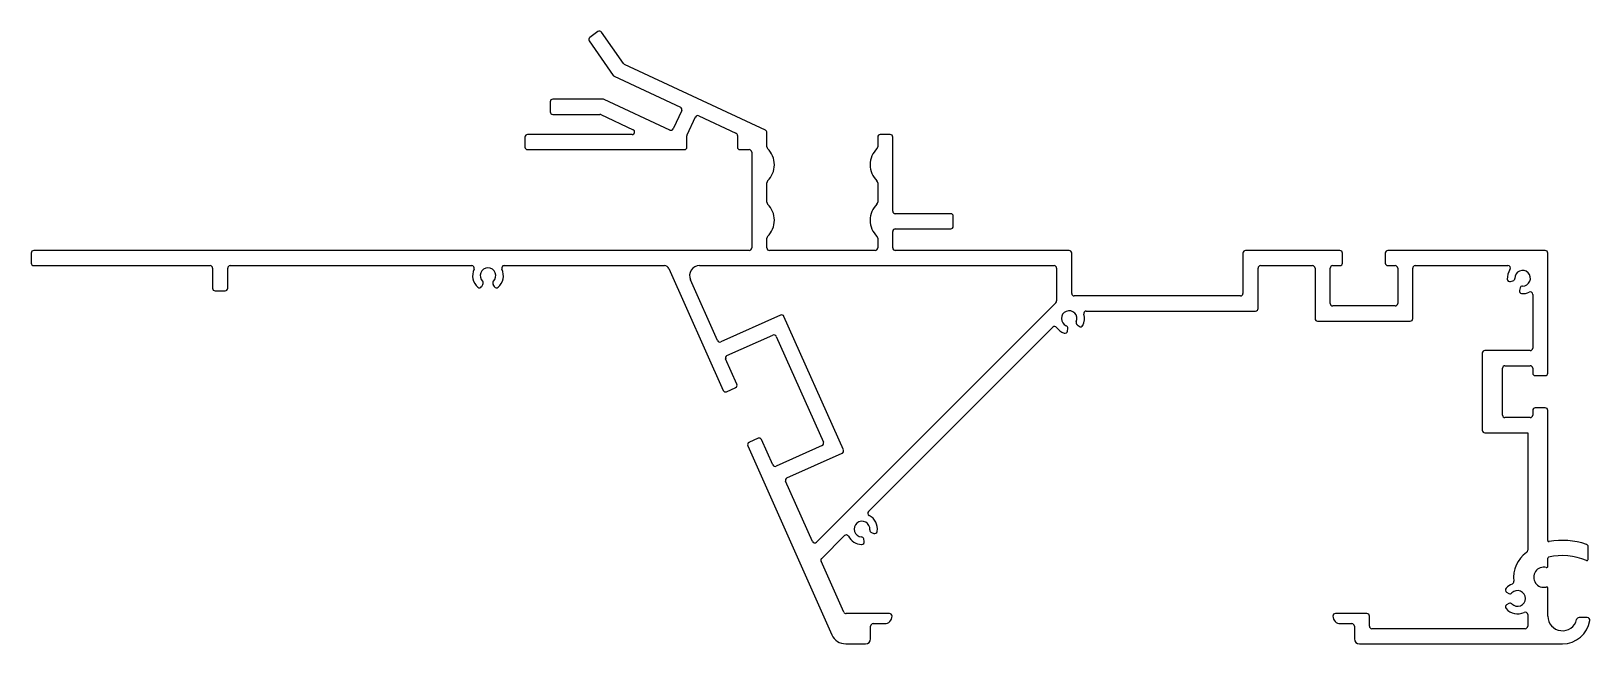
# Model space of a CAD drawing. Extents: x 7 to 317, y -1 to 121.
import ezdxf

# ---------------------------------------------------------------- set-up
doc = ezdxf.new("R2010")
doc.units = 0
doc.layers.get('0').update_dxf_attribs({"linetype": 'CONTINUOUS'})

msp = doc.modelspace()

# ---------------------------------------------------------------- linework, layer by layer
for p, q in [((119.99, 120.75), (118.36, 119.6)), ((118.23, 118.91), (123.03, 112.05)), ((125.03, 114.43), (120.69, 120.63)), ((123.23, 111.89), (136.37, 105.76)), ((153.21, 101.22), (125.23, 114.26)), ((110.5, 106.85), (110.5, 104.85)), ((121.01, 107.35), (111, 107.35)), ((134.26, 101.23), (121.22, 107.31)), ((111, 104.35), (120.34, 104.35)), ((120.55, 104.31), (126.99, 101.31)), ((136.61, 105.09), (134.92, 101.47)), ((137.69, 100.3), (139.33, 103.83)), ((140, 104.07), (147.38, 100.62)), ((105.5, 99.85), (105.5, 97.85)), ((126.77, 100.35), (106, 100.35)), ((137.64, 97.85), (137.64, 100.09)), ((147.67, 100.17), (147.67, 97.85)), ((153.5, 97.92), (153.5, 100.76)), ((175.5, 99.85), (175.5, 97.92)), ((178, 100.35), (176, 100.35)), ((178.5, 85.15), (178.5, 99.85)), ((106, 97.35), (137.14, 97.35)), ((148.17, 97.35), (150, 97.35)), ((150.5, 96.85), (150.5, 77.85)), ((153.5, 86.92), (153.5, 90.78)), ((175.5, 90.78), (175.5, 86.92)), ((190, 84.65), (179, 84.65)), ((190.5, 82.15), (190.5, 84.15)), ((178.5, 77.85), (178.5, 81.15)), ((179, 81.65), (190, 81.65)), ((150, 77.35), (8, 77.35)), ((153.5, 77.85), (153.5, 79.78)), ((175, 77.35), (154, 77.35)), ((175.5, 79.78), (175.5, 77.85)), ((213.5, 77.35), (179, 77.35)), ((267.25, 77.35), (248.5, 77.35)), ((308, 77.35), (276.75, 77.35)), ((7.5, 76.85), (7.5, 74.85)), ((8, 74.35), (43, 74.35)), ((47, 74.35), (94.94, 74.35)), ((101.38, 74.35), (133.16, 74.35)), ((140.17, 74.35), (210.5, 74.35)), ((214, 68.85), (214, 76.85)), ((248, 76.85), (248, 68.85)), ((251.5, 74.35), (261.8, 74.35)), ((265.8, 74.35), (267.25, 74.35)), ((267.75, 74.85), (267.75, 76.85)), ((276.25, 76.85), (276.25, 74.85)), ((276.75, 74.35), (278.2, 74.35)), ((282.2, 74.35), (300.57, 74.35)), ((308.5, 53.05), (308.5, 76.85)), ((43.5, 73.85), (43.5, 69.85)), ((46.5, 69.85), (46.5, 73.85)), ((134.07, 73.76), (144.83, 49.6)), ((143.71, 59.5), (138.34, 71.54)), ((211, 73.85), (211, 67.35)), ((251, 65.85), (251, 73.85)), ((262.3, 73.85), (262.3, 63.85)), ((265.3, 66.85), (265.3, 73.85)), ((278.7, 73.85), (278.7, 66.85)), ((281.7, 63.85), (281.7, 73.85)), ((301.08, 71.21), (301.58, 71.34)), ((44, 69.35), (46, 69.35)), ((96.91, 70.19), (97.16, 70.63)), ((99.15, 70.63), (99.41, 70.19)), ((247.5, 68.35), (214.5, 68.35)), ((302.98, 69.93), (302.85, 69.44)), ((305.5, 68.64), (305.5, 58)), ((210.85, 67), (163.35, 19.5)), ((216.91, 65.35), (250.5, 65.35)), ((278.2, 66.35), (265.8, 66.35)), ((156.24, 64.53), (144.37, 59.24)), ((168.7, 37.79), (156.9, 64.28)), ((173.7, 25.6), (210.25, 62.15)), ((213.17, 61.37), (213.24, 61.88)), ((215.08, 62.64), (215.48, 62.33)), ((262.8, 63.35), (281.2, 63.35)), ((145.59, 56.5), (154.72, 60.57)), ((155.38, 60.32), (164.74, 39.31)), ((147.57, 50.82), (145.33, 55.84)), ((295.5, 57), (295.5, 41.7)), ((305, 57.5), (296, 57.5)), ((299.5, 44.7), (299.5, 54)), ((300, 54.5), (305, 54.5)), ((305.5, 54), (305.5, 53.05)), ((145.49, 49.35), (147.32, 50.16)), ((306, 52.55), (308, 52.55)), ((305, 44.2), (300, 44.2)), ((305.5, 45.65), (305.5, 44.7)), ((308, 46.15), (306, 46.15)), ((308.5, 19.81), (308.5, 45.65)), ((296, 41.2), (304.5, 41.2)), ((304.5, 41.2), (304.5, 17.9)), ((149.71, 38.64), (166.41, 1.13)), ((151.79, 40.11), (149.96, 39.3)), ((154.69, 34.83), (152.45, 39.86)), ((164.48, 38.65), (155.35, 34.58)), ((157.48, 32.24), (168.44, 37.13)), ((162.54, 19.65), (157.23, 31.58)), ((164.39, 16.29), (168.9, 20.81)), ((172.83, 19.64), (172.74, 20.15)), ((174.26, 21.43), (174.74, 21.25)), ((316.5, 16.1), (316.5, 18.61)), ((168.77, 5.65), (164.28, 15.74)), ((308.5, 14.74), (308.5, 16.34)), ((300.33, 9.6), (300.78, 9.35)), ((308.5, 4.85), (308.5, 10.37)), ((300.78, 7.36), (300.33, 7.1)), ((177.85, 5.35), (169.23, 5.35)), ((174.6, 3.35), (176.85, 3.35)), ((272.6, 5.35), (266.35, 5.35)), ((267.35, 3.35), (269.6, 3.35)), ((273.1, 2.85), (273.1, 4.85)), ((304.5, 5.14), (304.5, 2.85)), ((316.34, 4.55), (314.7, 4.55)), ((174.1, 0.35), (174.1, 2.85)), ((270.1, 2.85), (270.1, 0.35)), ((304, 2.35), (273.6, 2.35)), ((169.15, -0.65), (173.1, -0.65)), ((271.1, -0.65), (311.4, -0.65))]:
    msp.add_line(p, q)
for centre, radius, start, end in [((120.28, 120.34), 0.5, 35, 125), ((118.64, 119.19), 0.5, 125, 215), ((123.44, 112.34), 0.5, 215, 245), ((125.44, 114.72), 0.5, 215, 245), ((111, 106.85), 0.5, 90, 180), ((121.01, 106.85), 0.5, 65, 90), ((136.16, 105.3), 0.5, 335, 65), ((111, 104.85), 0.5, 180, 270), ((120.34, 103.85), 0.5, 65, 90), ((139.79, 103.61), 0.5, 65, 155), ((106, 99.85), 0.5, 90, 180), ((126.77, 100.85), 0.5, 270, 65), ((134.47, 101.68), 0.5, 245, 335), ((138.14, 100.09), 0.5, 155, 180), ((147.17, 100.17), 0.5, 360, 65), ((153, 100.76), 0.5, 0, 65), ((176, 99.85), 0.5, 90, 180), ((178, 99.85), 0.5, 0, 90), ((106, 97.85), 0.5, 180, 270), ((137.14, 97.85), 0.5, 270, 0), ((148.17, 97.85), 0.5, 180, 270), ((150, 96.85), 0.5, 360, 90), ((154, 97.92), 0.5, 180, 225.5733), ((150.5, 94.35), 4.5, 314.427, 45.573), ((178.5, 94.35), 4.5, 134.427, 225.573), ((175, 97.92), 0.5, 314.4274, 0), ((154, 90.78), 0.5, 134.4267, 180), ((175, 90.78), 0.5, 0, 45.5726), ((154, 86.92), 0.5, 180, 225.5733), ((175, 86.92), 0.5, 314.4274, 0), ((150.5, 83.35), 4.5, 314.427, 45.573), ((178.5, 83.35), 4.5, 134.427, 225.573), ((179, 85.15), 0.5, 180, 270), ((190, 84.15), 0.5, 0, 90), ((179, 81.15), 0.5, 90, 180), ((190, 82.15), 0.5, 270, 0), ((8, 76.85), 0.5, 90, 180), ((150, 77.85), 0.5, 270, 0), ((154, 79.78), 0.5, 134.4267, 180), ((154, 77.85), 0.5, 180, 270), ((175, 77.85), 0.5, 270, 0), ((175, 79.78), 0.5, 0, 45.5726), ((179, 77.85), 0.5, 180, 270), ((213.5, 76.85), 0.5, 0, 90), ((248.5, 76.85), 0.5, 90, 180), ((267.25, 76.85), 0.5, 0, 90), ((276.75, 76.85), 0.5, 90, 180), ((308, 76.85), 0.5, 0, 90), ((8, 74.85), 0.5, 180, 270), ((43, 73.85), 0.5, 0, 90), ((47, 73.85), 0.5, 90, 180), ((94.94, 73.85), 0.5, 335.0056, 90), ((101.38, 73.85), 0.5, 90, 204.995), ((133.16, 73.35), 1, 24, 90), ((140.17, 72.35), 2, 90, 204), ((210.5, 73.85), 0.5, 0, 90), ((251.5, 73.85), 0.5, 90, 180), ((261.8, 73.85), 0.5, 360, 90), ((265.8, 73.85), 0.5, 90, 180), ((267.25, 74.85), 0.5, 270, 360), ((276.75, 74.85), 0.5, 180, 270), ((278.2, 73.85), 0.5, 360, 90), ((282.2, 73.85), 0.5, 90, 180), ((300.57, 73.85), 0.5, 325.7107, 90), ((98.16, 72.35), 3.05, 155.0052, 228.6923), ((98.16, 72.35), 1.55, 314.1171, 225.8831), ((96.73, 70.88), 0.5, 330, 45.8827), ((99.59, 70.88), 0.5, 134.1167, 210), ((98.16, 72.35), 3.05, 311.3077, 24.9947), ((303.5, 71.85), 3.05, 145.71, 183.6923), ((300.95, 71.69), 0.5, 183.6923, 285), ((301.45, 71.82), 0.5, 285, 0.8826), ((303.5, 71.85), 1.55, 269.1171, 180.8831), ((44, 69.85), 0.5, 180, 270), ((46, 69.85), 0.5, 270, 0), ((96.47, 70.44), 0.5, 228.6923, 330), ((99.84, 70.44), 0.5, 210, 311.3077), ((214.5, 68.85), 0.5, 180, 270), ((247.5, 68.85), 0.5, 270, 0), ((303.34, 69.31), 0.5, 165, 266.3077), ((303.47, 69.8), 0.5, 89.1167, 165), ((303.5, 71.85), 3.05, 266.3077, 294.9948), ((305, 68.64), 0.5, 360, 114.9942), ((210.5, 67.35), 0.5, 315, 0), ((213.5, 63.85), 1.55, 336.6171, 248.3832), ((216.91, 64.85), 0.5, 90, 196.3614), ((250.5, 65.85), 0.5, 270, 360), ((265.8, 66.85), 0.5, 180, 270), ((278.2, 66.85), 0.5, 270, 0), ((156.45, 64.08), 0.5, 24, 114), ((210.6, 61.8), 0.5, 35.3311, 135), ((213.5, 63.85), 3.05, 215.3319, 251.1923), ((212.74, 61.95), 0.5, 352.5, 68.3823), ((215.38, 63.04), 0.5, 156.6166, 232.5), ((215.79, 62.73), 0.5, 232.5, 333.8077), ((213.5, 63.85), 3.05, 333.8077, 16.3611), ((262.8, 63.85), 0.5, 180, 270), ((281.2, 63.85), 0.5, 270, 0), ((144.16, 59.7), 0.5, 204, 294), ((154.92, 60.11), 0.5, 24, 114), ((212.68, 61.44), 0.5, 251.1923, 352.5), ((145.79, 56.05), 0.5, 114, 204), ((296, 57), 0.5, 90, 180), ((305, 58), 0.5, 270, 0), ((300, 54), 0.5, 90, 180), ((305, 54), 0.5, 360, 90), ((306, 53.05), 0.5, 180, 270), ((308, 53.05), 0.5, 270, 0), ((145.29, 49.8), 0.5, 204, 294), ((147.11, 50.62), 0.5, 294, 24), ((300, 44.7), 0.5, 180, 270), ((305, 44.7), 0.5, 270, 0), ((306, 45.65), 0.5, 90, 180), ((308, 45.65), 0.5, 0, 90), ((296, 41.7), 0.5, 180, 270), ((150.17, 38.84), 0.5, 114, 204), ((151.99, 39.65), 0.5, 24, 114), ((164.28, 39.1), 0.5, 294, 24), ((168.24, 37.58), 0.5, 294, 24), ((155.14, 35.04), 0.5, 204, 294), ((157.68, 31.79), 0.5, 114, 204), ((174.05, 25.25), 0.5, 135, 242.2046), ((172.39, 22.11), 3.05, 351.3077, 62.2039), ((172.39, 22.11), 1.55, 354.117, 265.8831), ((174.43, 21.9), 0.5, 174.117, 250), ((163, 19.85), 0.5, 204, 315), ((169.25, 20.45), 0.5, 27.7956, 135), ((172.39, 22.11), 3.05, 207.7961, 268.6923), ((172.25, 20.06), 0.5, 10, 85.8827), ((172.34, 19.56), 0.5, 268.6923, 10), ((174.91, 21.72), 0.5, 250, 351.3077), ((308.7, 19.81), 0.2, 180, 280.2324), ((311.4, 4.85), 15, 71.5038, 100.2318), ((316, 18.61), 0.5, 0, 71.5038), ((164.74, 15.94), 0.5, 135, 204), ((307.7, 12.55), 6, 124.6966, 187.7273), ((304, 17.9), 0.5, 304.697, 0), ((308.7, 16.34), 0.2, 103.2272, 180), ((311.4, 4.85), 12, 66.6767, 103.2272), ((316.25, 16.1), 0.25, 246.6767, 0), ((307.7, 12.55), 2, 75.851, 284.149), ((308.25, 14.74), 0.25, 255.851, 0), ((300.58, 10.04), 0.5, 138.6923, 240), ((302.5, 8.35), 3.05, 110.461, 138.6923), ((301.03, 9.78), 0.5, 240, 315.8834), ((302.5, 8.35), 1.55, 224.1171, 135.8829), ((301.26, 11.68), 0.5, 290.4618, 7.7267), ((308.25, 10.37), 0.25, 0, 104.149), ((300.58, 6.67), 0.5, 120, 221.3077), ((302.5, 8.35), 3.05, 221.3077, 294.9948), ((301.03, 6.93), 0.5, 44.1166, 120), ((169.23, 5.85), 0.5, 204, 270), ((174.6, 2.85), 0.5, 90, 180), ((176.85, 4.85), 1.5, 270, 0), ((177.85, 4.85), 0.5, 0, 90), ((266.35, 4.85), 0.5, 90, 180), ((267.35, 4.85), 1.5, 180, 270), ((269.6, 2.85), 0.5, 360, 90), ((272.6, 4.85), 0.5, 0, 90), ((304, 5.14), 0.5, 360, 114.9942), ((311.4, 4.85), 2.9, 180, 346.3911), ((311.4, 4.85), 5.5, 270, 350.7931), ((314.7, 4.05), 0.5, 90, 166.3904), ((316.34, 4.05), 0.5, 350.7931, 90), ((169.15, 2.35), 3, 204, 270), ((173.1, 0.35), 1, 270, 0), ((271.1, 0.35), 1, 180, 270), ((273.6, 2.85), 0.5, 180, 270), ((304, 2.85), 0.5, 270, 0)]:
    msp.add_arc(centre, radius, start, end)

doc.saveas('drawing.dxf')
